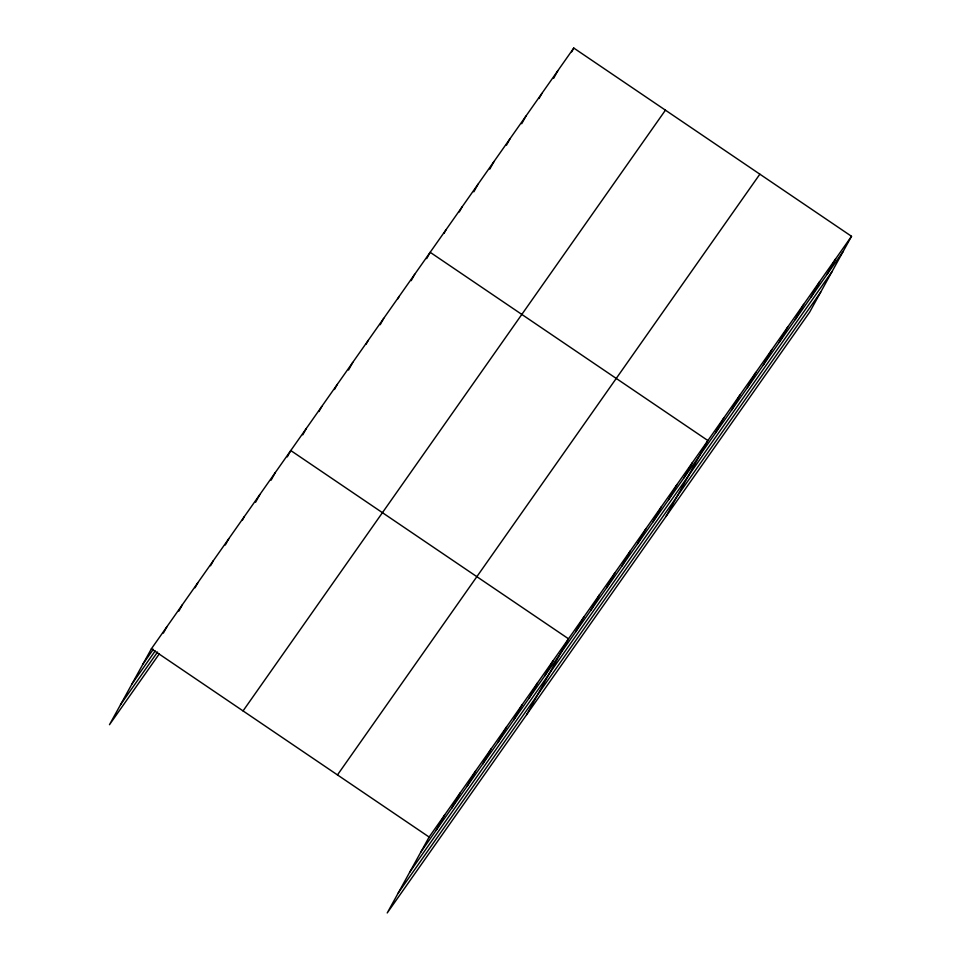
<?xml version="1.0" encoding="UTF-8"?>
<svg xmlns="http://www.w3.org/2000/svg" width="961" height="961" viewBox="0 0 961 961"><rect width="100%" height="100%" fill="white"/><g stroke="black" fill="none" stroke-linecap="round" stroke-linejoin="round"><path stroke-width="1.44" d="M851.518 236.298L429.123 837.043L387.223 912.95L809.606 312.217L851.518 236.298L573.777 48.05L151.394 648.783L109.482 724.702L159.394 653.72M163.382 633.095L166.878 626.764M178.878 611.064L182.362 604.733M195.059 587.772L197.858 582.702M210.543 565.741L213.342 560.683M225.33 544.983L228.826 538.653M242.22 520.418L244.322 516.622M255.614 502.195L259.806 494.603M271.098 480.164L275.29 472.572M287.291 456.871L290.775 450.541L568.516 638.801L526.604 714.708M302.775 434.84L306.271 428.522M318.956 411.548L321.755 406.491M334.452 389.529L337.239 384.46M348.543 370.033L352.735 362.441M366.117 344.206L368.219 340.41M380.208 324.71L383.703 318.379M397.794 298.883L399.187 296.36M411.188 280.66L414.684 274.329M426.672 258.629L430.168 252.299L707.897 440.558L665.997 516.465M444.03 233.403L446.12 229.607M459.286 211.973L462.085 206.915M473.845 191.816L478.037 184.212M489.798 169.112L493.99 161.52M506.459 145.159L509.955 138.828M521.715 123.729L525.907 116.137M539.073 98.502L541.86 93.433M553.632 78.334L557.824 70.742M571.687 51.846L573.777 48.05M436.222 830.208L444.619 815.012M451.718 808.177L460.103 792.981M467.202 786.146L475.587 770.962M482.686 764.127L491.071 748.931M498.182 742.096L506.567 726.9M513.667 720.065L522.051 704.881M529.151 698.034L537.535 682.851M544.647 676.015L553.031 660.82M575.615 631.954L584 616.77M591.099 609.935L599.484 594.739M606.595 587.904L614.98 572.72M622.079 565.873L630.464 550.689M637.563 543.854L645.948 528.658M653.06 521.823L661.444 506.639M668.544 499.792L676.928 484.608M684.028 477.773L692.413 462.577M715.477 433.051L723.861 417.855M731.429 410.359L739.814 395.163M747.382 387.655L755.766 372.472M763.346 364.964L771.731 349.78M779.299 342.272L787.684 327.076M795.264 319.581L803.648 304.385M811.216 296.877L819.601 281.693M827.169 274.185L835.553 259.002M143.009 663.979L153.328 649.288M131.945 684.016L155.177 650.969M120.545 704.665L157.544 652.038M243.049 710.912L665.432 110.179M337.467 774.914L759.863 174.181M420.738 852.227L843.133 251.494M409.674 872.264L832.07 271.531M398.286 892.913L820.67 292.18M151.394 648.783L429.123 837.043"/></g></svg>
